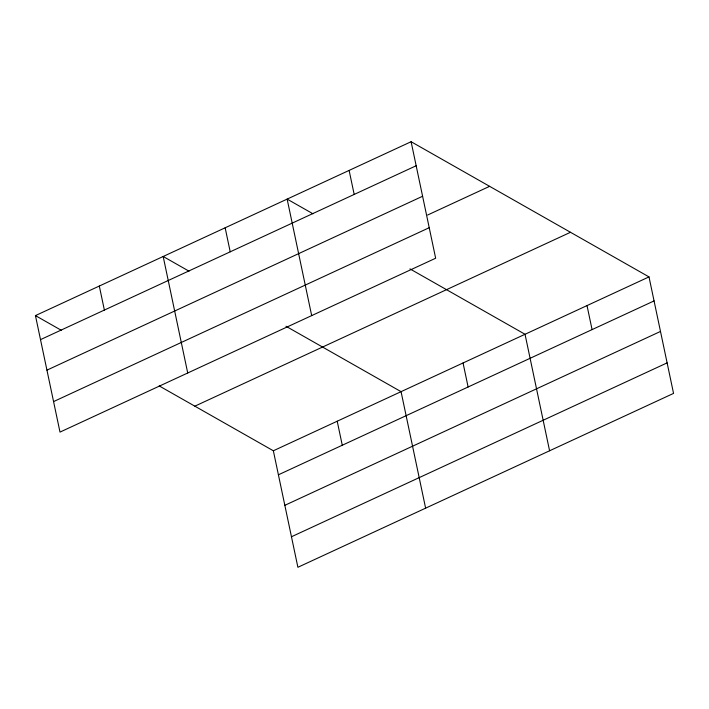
<?xml version="1.0" encoding="UTF-8"?>
<svg xmlns="http://www.w3.org/2000/svg" width="709" height="709" viewBox="0 0 709 709"><rect width="100%" height="100%" fill="white"/><g stroke="black" fill="none" stroke-linecap="round" stroke-linejoin="round"><path stroke-width="1.06" d="M411.105 141.72L435.654 258.227L59.999 432.1L35.45 315.602L411.105 141.72L649.001 276.9L673.55 393.398L297.895 567.28L273.346 450.773L159.215 385.926M40.51 339.629L416.165 165.746M46.945 370.142L422.599 196.26M427.624 215.022L489.609 186.334M53.574 401.586L429.229 227.704M194.842 406.168L570.497 232.286M273.346 450.773L649.001 276.9M278.407 474.8L654.061 300.917M284.841 505.322L660.496 331.44M291.461 536.757L667.116 362.875M312.988 213.79L287.136 199.105L311.685 315.602M409.935 268.879L525.032 334.276L549.581 450.773M189.019 271.175L163.176 256.481L187.725 372.987M285.975 326.255L401.064 391.66L425.622 508.158M35.45 315.602L61.302 330.288M587.017 305.588L592.077 329.614M463.048 362.964L468.117 386.99M349.12 170.417L354.181 194.434M337.209 421.217L342.27 445.243M225.152 227.793L230.221 251.819M99.313 286.046L104.374 310.072"/></g></svg>
